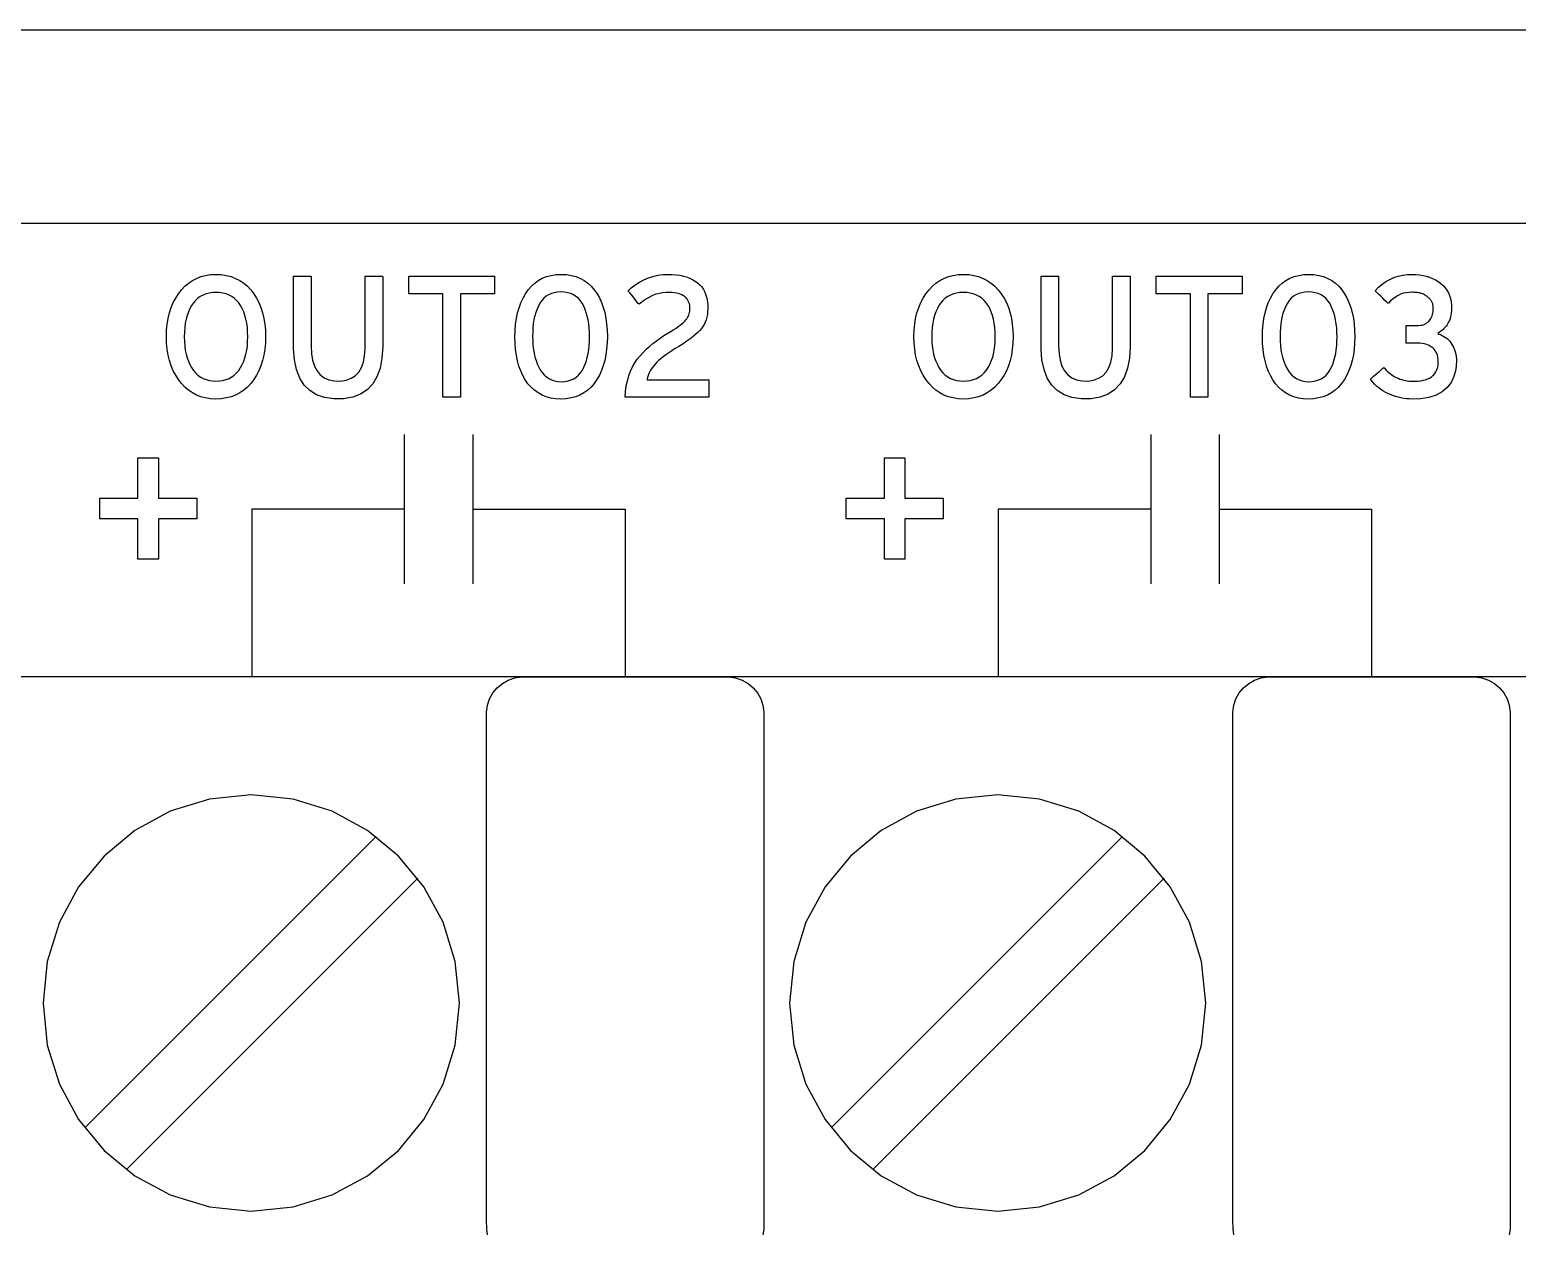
# Model space of a CAD drawing. Extents: x 1 to 47.7, y 0.2 to 33.3.
# Drawn here: x 27.292 to 28.488, y 14.148 to 15.115 of the extents above; entities that cross this region are included whole.
import ezdxf

# ---------------------------------------------------------------- set-up
doc = ezdxf.new("R2010")
doc.units = 0
doc.header["$MEASUREMENT"] = 0
doc.layers.add('4_0_____DWG', color=7, linetype='CONTINUOUS')

msp = doc.modelspace()

# ---------------------------------------------------------------- linework, layer by layer
at = {"layer": '4_0_____DWG'}
for points in [[(27.2506, 15.1152), (27.305, 15.1152), (27.3604, 15.1152), (27.4169, 15.1152), (27.4745, 15.1152), (27.533, 15.1152), (27.5925, 15.1152), (27.6531, 15.1152), (27.7146, 15.1152), (27.777, 15.1152), (27.8405, 15.1152), (27.9048, 15.1152), (27.9701, 15.1152), (28.0364, 15.1152), (28.1035, 15.1152), (28.1715, 15.1152), (28.2404, 15.1152), (28.3101, 15.1152), (28.3807, 15.1152), (28.4522, 15.1152), (28.5245, 15.1152)], [(27.2385, 14.9598), (27.3168, 14.9598), (27.3976, 14.9598), (27.4809, 14.9598), (27.5666, 14.9598), (27.6547, 14.9598), (27.7451, 14.9598), (27.8377, 14.9598), (27.9324, 14.9598), (28.0293, 14.9598), (28.1282, 14.9598), (28.2291, 14.9598), (28.3319, 14.9598), (28.4366, 14.9598), (28.543, 14.9598)], [(27.6385, 14.9029), (27.6385, 14.8199), (27.6244, 14.8199), (27.6244, 14.9029), (27.5969, 14.9029), (27.5969, 14.9171), (27.666, 14.9171), (27.666, 14.9029), (27.6385, 14.9029)], [(28.2394, 14.9029), (28.2394, 14.8199), (28.2253, 14.8199), (28.2253, 14.9029), (28.1978, 14.9029), (28.1978, 14.9171), (28.2669, 14.9171), (28.2669, 14.9029), (28.2394, 14.9029)], [(27.5934, 14.7899), (27.5934, 14.6699)], [(27.6484, 14.7899), (27.6484, 14.6699)], [(28.1934, 14.7899), (28.1934, 14.6699)], [(28.2484, 14.7899), (28.2484, 14.6699)], [(27.3958, 14.7221), (27.3958, 14.6897), (27.3793, 14.6897), (27.3793, 14.7221), (27.3486, 14.7221), (27.3486, 14.7387), (27.3793, 14.7387), (27.3793, 14.7712), (27.3958, 14.7712), (27.3958, 14.7387), (27.4266, 14.7387), (27.4266, 14.7221), (27.3958, 14.7221)], [(27.9958, 14.7221), (27.9958, 14.6897), (27.9793, 14.6897), (27.9793, 14.7221), (27.9486, 14.7221), (27.9486, 14.7387), (27.9793, 14.7387), (27.9793, 14.7712), (27.9958, 14.7712), (27.9958, 14.7387), (28.0266, 14.7387), (28.0266, 14.7221), (27.9958, 14.7221)], [(27.5934, 14.7299), (27.4709, 14.7299), (27.4709, 14.5953)], [(27.6484, 14.7299), (27.7709, 14.7299), (27.7709, 14.5953)], [(28.1934, 14.7299), (28.0709, 14.7299), (28.0709, 14.5953)], [(28.2484, 14.7299), (28.3709, 14.7299), (28.3709, 14.5953)], [(28.6706, 14.5953), (28.3829, 14.5953), (28.2415, 14.5953), (28.1023, 14.5953), (27.9658, 14.5953), (27.8324, 14.5953), (27.7026, 14.5953), (27.5768, 14.5953), (27.4554, 14.5953), (27.339, 14.5953), (27.2278, 14.5953)], [(27.6603, 14.1468), (27.6596, 14.1514), (27.6595, 14.1589), (27.6595, 14.1912), (27.6595, 14.2453), (27.6595, 14.3129), (27.6595, 14.3859), (27.6595, 14.4559), (27.6595, 14.5148), (27.6595, 14.5541), (27.6595, 14.5668), (27.6602, 14.5724), (27.6619, 14.5776), (27.6646, 14.5823), (27.668, 14.5864), (27.6722, 14.5899), (27.6769, 14.5926), (27.6822, 14.5944), (27.6878, 14.5952), (27.6928, 14.5953), (27.707, 14.5953), (27.7293, 14.5953), (27.7565, 14.5953), (27.7854, 14.5953), (27.8126, 14.5953), (27.8349, 14.5953), (27.8491, 14.5953), (27.854, 14.5952), (27.8597, 14.5944), (27.8649, 14.5926), (27.8697, 14.5899), (27.8738, 14.5864), (27.8773, 14.5823), (27.8799, 14.5776), (27.8816, 14.5724), (27.8823, 14.5668), (27.8824, 14.5541), (27.8824, 14.5148), (27.8824, 14.4559), (27.8824, 14.3859), (27.8824, 14.3129), (27.8824, 14.2453), (27.8824, 14.1912), (27.8824, 14.1589), (27.8823, 14.1514), (27.8816, 14.1468)], [(28.2603, 14.1468), (28.2596, 14.1514), (28.2595, 14.1589), (28.2595, 14.1912), (28.2595, 14.2453), (28.2595, 14.3129), (28.2595, 14.3859), (28.2595, 14.4559), (28.2595, 14.5148), (28.2595, 14.5541), (28.2595, 14.5668), (28.2602, 14.5724), (28.2619, 14.5776), (28.2646, 14.5823), (28.268, 14.5864), (28.2722, 14.5899), (28.2769, 14.5926), (28.2822, 14.5944), (28.2878, 14.5952), (28.2928, 14.5953), (28.307, 14.5953), (28.3293, 14.5953), (28.3565, 14.5953), (28.3854, 14.5953), (28.4126, 14.5953), (28.4349, 14.5953), (28.4491, 14.5953), (28.454, 14.5952), (28.4597, 14.5944), (28.4649, 14.5926), (28.4697, 14.5899), (28.4738, 14.5864), (28.4773, 14.5823), (28.4799, 14.5776), (28.4816, 14.5724), (28.4823, 14.5668), (28.4824, 14.5541), (28.4824, 14.5148), (28.4824, 14.4559), (28.4824, 14.3859), (28.4824, 14.3129), (28.4824, 14.2453), (28.4824, 14.1912), (28.4824, 14.1589), (28.4823, 14.1514), (28.4816, 14.1468)], [(27.3366, 14.2327), (27.5708, 14.4669)], [(27.9366, 14.2327), (28.1708, 14.4669)], [(27.37, 14.1992), (27.6042, 14.4335)], [(27.97, 14.1992), (28.2043, 14.4335)]]:
    msp.add_lwpolyline(points, dxfattribs=at)
for points in [[(27.4819, 14.8685), (27.4817, 14.8634), (27.4813, 14.8584), (27.4805, 14.8538), (27.4795, 14.8493), (27.4781, 14.8452), (27.4765, 14.8412), (27.4746, 14.8376), (27.4724, 14.8341), (27.47, 14.8309), (27.4672, 14.8281), (27.4643, 14.8255), (27.4611, 14.8234), (27.4577, 14.8217), (27.4541, 14.8203), (27.4503, 14.8193), (27.4462, 14.8186), (27.4419, 14.8183), (27.4377, 14.8186), (27.4337, 14.8193), (27.4299, 14.8203), (27.4264, 14.8217), (27.423, 14.8234), (27.4199, 14.8255), (27.417, 14.8281), (27.4143, 14.8309), (27.4118, 14.8341), (27.4096, 14.8376), (27.4076, 14.8412), (27.406, 14.8452), (27.4046, 14.8493), (27.4036, 14.8538), (27.4028, 14.8584), (27.4023, 14.8634), (27.4021, 14.8685), (27.4023, 14.8737), (27.4028, 14.8786), (27.4036, 14.8833), (27.4046, 14.8878), (27.406, 14.892), (27.4076, 14.8959), (27.4096, 14.8996), (27.4118, 14.9031), (27.4143, 14.9063), (27.417, 14.9091), (27.4199, 14.9116), (27.423, 14.9137), (27.4264, 14.9154), (27.4299, 14.9168), (27.4337, 14.9178), (27.4377, 14.9184), (27.4419, 14.9186), (27.4462, 14.9184), (27.4503, 14.9178), (27.4541, 14.9168), (27.4577, 14.9154), (27.4611, 14.9137), (27.4643, 14.9116), (27.4672, 14.9091), (27.47, 14.9063), (27.4724, 14.9031), (27.4746, 14.8996), (27.4765, 14.8959), (27.4781, 14.892), (27.4795, 14.8878), (27.4805, 14.8833), (27.4813, 14.8786), (27.4817, 14.8737)], [(27.576, 14.8604), (27.5754, 14.8513), (27.5739, 14.8433), (27.5714, 14.8364), (27.568, 14.8306), (27.5636, 14.8259), (27.5582, 14.8224), (27.5519, 14.8199), (27.5446, 14.8186), (27.5366, 14.8185), (27.5292, 14.8196), (27.5228, 14.8219), (27.5174, 14.8253), (27.5129, 14.8297), (27.5094, 14.8353), (27.5068, 14.8421), (27.5051, 14.8499), (27.5044, 14.8588), (27.5044, 14.8621), (27.5044, 14.8671), (27.5044, 14.8748), (27.5044, 14.884), (27.5044, 14.8938), (27.5044, 14.9031), (27.5044, 14.9107), (27.5044, 14.9157), (27.5044, 14.9171), (27.5052, 14.9171), (27.5067, 14.9171), (27.5088, 14.9171), (27.5112, 14.9171), (27.5136, 14.9171), (27.5158, 14.9171), (27.5175, 14.9171), (27.5184, 14.9171), (27.5185, 14.9163), (27.5185, 14.912), (27.5185, 14.9048), (27.5185, 14.8959), (27.5185, 14.8862), (27.5185, 14.8768), (27.5185, 14.8688), (27.5185, 14.8632), (27.5185, 14.8611), (27.5188, 14.8549), (27.5197, 14.8496), (27.5211, 14.8449), (27.5232, 14.841), (27.5258, 14.8379), (27.529, 14.8355), (27.5328, 14.8339), (27.5372, 14.833), (27.542, 14.8329), (27.5466, 14.8336), (27.5506, 14.8351), (27.5539, 14.8372), (27.5567, 14.8401), (27.5589, 14.8437), (27.5605, 14.848), (27.5615, 14.8531), (27.5618, 14.8589), (27.5618, 14.8615), (27.5618, 14.8666), (27.5618, 14.8743), (27.5618, 14.8837), (27.5618, 14.8936), (27.5618, 14.9029), (27.5618, 14.9106), (27.5618, 14.9157), (27.5619, 14.9171), (27.5626, 14.9171), (27.5641, 14.9171), (27.5663, 14.9171), (27.5687, 14.9171), (27.5711, 14.9171), (27.5733, 14.9171), (27.575, 14.9171), (27.5759, 14.9171), (27.576, 14.9163), (27.576, 14.9119), (27.576, 14.9047), (27.576, 14.8956), (27.576, 14.8858), (27.576, 14.8763), (27.576, 14.8682), (27.576, 14.8625)], [(27.7566, 14.8687), (27.7564, 14.8635), (27.756, 14.8586), (27.7554, 14.8539), (27.7545, 14.8495), (27.7533, 14.8453), (27.7519, 14.8414), (27.7502, 14.8376), (27.7482, 14.8342), (27.746, 14.8309), (27.7435, 14.8281), (27.7408, 14.8255), (27.7378, 14.8234), (27.7346, 14.8217), (27.7312, 14.8203), (27.7275, 14.8193), (27.7235, 14.8186), (27.7193, 14.8183), (27.7151, 14.8186), (27.7112, 14.8192), (27.7075, 14.8202), (27.7041, 14.8216), (27.7009, 14.8234), (27.698, 14.8255), (27.6953, 14.828), (27.6928, 14.8308), (27.6906, 14.834), (27.6887, 14.8374), (27.687, 14.8411), (27.6855, 14.845), (27.6844, 14.8492), (27.6835, 14.8536), (27.6828, 14.8583), (27.6824, 14.8632), (27.6823, 14.8684), (27.6824, 14.8736), (27.6828, 14.8785), (27.6835, 14.8832), (27.6844, 14.8876), (27.6856, 14.8918), (27.687, 14.8958), (27.6888, 14.8995), (27.6907, 14.903), (27.693, 14.9062), (27.6955, 14.9091), (27.6982, 14.9116), (27.7011, 14.9137), (27.7043, 14.9155), (27.7078, 14.9168), (27.7115, 14.9178), (27.7154, 14.9184), (27.7196, 14.9186), (27.7238, 14.9184), (27.7277, 14.9178), (27.7314, 14.9168), (27.7349, 14.9154), (27.7381, 14.9137), (27.741, 14.9116), (27.7437, 14.9091), (27.7461, 14.9063), (27.7483, 14.9031), (27.7503, 14.8997), (27.7519, 14.896), (27.7533, 14.8921), (27.7545, 14.8879), (27.7554, 14.8834), (27.756, 14.8788), (27.7564, 14.8738)], [(27.7708, 14.8199), (27.7712, 14.8246), (27.7718, 14.829), (27.7727, 14.8332), (27.7738, 14.8371), (27.7752, 14.8408), (27.7767, 14.8443), (27.7786, 14.8475), (27.7806, 14.8505), (27.7829, 14.8533), (27.7853, 14.8559), (27.7879, 14.8584), (27.7905, 14.8608), (27.7932, 14.8631), (27.7961, 14.8653), (27.799, 14.8674), (27.8021, 14.8695), (27.8052, 14.8714), (27.808, 14.873), (27.81, 14.8743), (27.8119, 14.8755), (27.8136, 14.8767), (27.8151, 14.8778), (27.8165, 14.8789), (27.8177, 14.88), (27.8188, 14.881), (27.8197, 14.882), (27.8204, 14.8829), (27.821, 14.8839), (27.8215, 14.8849), (27.822, 14.8859), (27.8223, 14.887), (27.8226, 14.888), (27.8228, 14.8891), (27.823, 14.8902), (27.823, 14.8913), (27.823, 14.8926), (27.8228, 14.8938), (27.8226, 14.895), (27.8222, 14.8961), (27.8217, 14.8972), (27.8212, 14.8982), (27.8205, 14.8991), (27.8197, 14.9), (27.8188, 14.9008), (27.8178, 14.9015), (27.8166, 14.9021), (27.8152, 14.9027), (27.8137, 14.9032), (27.8121, 14.9035), (27.8104, 14.9038), (27.8084, 14.904), (27.8064, 14.9041), (27.804, 14.9041), (27.8011, 14.9038), (27.7984, 14.9033), (27.7957, 14.9026), (27.793, 14.9016), (27.7905, 14.9004), (27.788, 14.899), (27.7856, 14.8973), (27.7832, 14.8954), (27.7821, 14.8946), (27.7815, 14.8953), (27.7804, 14.8967), (27.779, 14.8984), (27.7775, 14.9003), (27.776, 14.9021), (27.7747, 14.9037), (27.7737, 14.9049), (27.7733, 14.9055), (27.7757, 14.9077), (27.779, 14.9102), (27.7824, 14.9124), (27.7859, 14.9142), (27.7896, 14.9158), (27.7933, 14.917), (27.7972, 14.9179), (27.8013, 14.9184), (27.8054, 14.9186), (27.8087, 14.9186), (27.8119, 14.9183), (27.8148, 14.9179), (27.8177, 14.9173), (27.8203, 14.9166), (27.8228, 14.9157), (27.8251, 14.9146), (27.8272, 14.9133), (27.8292, 14.9119), (27.831, 14.9103), (27.8325, 14.9085), (27.8339, 14.9065), (27.835, 14.9043), (27.8359, 14.9019), (27.8366, 14.8994), (27.8371, 14.8967), (27.8373, 14.8938), (27.8374, 14.891), (27.8372, 14.8886), (27.837, 14.8864), (27.8365, 14.8842), (27.836, 14.8822), (27.8353, 14.8803), (27.8344, 14.8784), (27.8334, 14.8767), (27.8323, 14.8751), (27.831, 14.8736), (27.8294, 14.872), (27.8278, 14.8705), (27.8259, 14.8689), (27.8239, 14.8673), (27.8217, 14.8657), (27.8193, 14.8641), (27.8168, 14.8624), (27.8141, 14.8607), (27.8112, 14.859), (27.8084, 14.8572), (27.8059, 14.8555), (27.8036, 14.8539), (27.8015, 14.8524), (27.7996, 14.8508), (27.7978, 14.8494), (27.7963, 14.848), (27.795, 14.8466), (27.7939, 14.8452), (27.7928, 14.8438), (27.7919, 14.8424), (27.791, 14.841), (27.7903, 14.8395), (27.7896, 14.8381), (27.7891, 14.8366), (27.7887, 14.835), (27.7887, 14.834), (27.7916, 14.834), (27.7972, 14.834), (27.8046, 14.834), (27.8129, 14.834), (27.8213, 14.834), (27.8289, 14.834), (27.8347, 14.834), (27.838, 14.834), (27.8383, 14.8338), (27.8383, 14.8328), (27.8383, 14.8311), (27.8383, 14.8289), (27.8383, 14.8266), (27.8383, 14.8242), (27.8383, 14.8222), (27.8383, 14.8206), (27.8383, 14.8199), (27.8368, 14.8199), (27.8311, 14.8199), (27.8223, 14.8199), (27.8116, 14.8199), (27.8001, 14.8199), (27.7891, 14.8199), (27.7797, 14.8199), (27.7732, 14.8199)], [(28.0828, 14.8685), (28.0826, 14.8634), (28.0821, 14.8584), (28.0814, 14.8538), (28.0804, 14.8493), (28.079, 14.8452), (28.0774, 14.8412), (28.0755, 14.8376), (28.0733, 14.8341), (28.0708, 14.8309), (28.0681, 14.8281), (28.0652, 14.8255), (28.062, 14.8234), (28.0586, 14.8217), (28.055, 14.8203), (28.0511, 14.8193), (28.0471, 14.8186), (28.0428, 14.8183), (28.0386, 14.8186), (28.0346, 14.8193), (28.0308, 14.8203), (28.0272, 14.8217), (28.0239, 14.8234), (28.0208, 14.8255), (28.0179, 14.8281), (28.0152, 14.8309), (28.0127, 14.8341), (28.0105, 14.8376), (28.0085, 14.8412), (28.0069, 14.8452), (28.0055, 14.8493), (28.0044, 14.8538), (28.0037, 14.8584), (28.0032, 14.8634), (28.003, 14.8685), (28.0032, 14.8737), (28.0037, 14.8786), (28.0044, 14.8833), (28.0055, 14.8878), (28.0069, 14.892), (28.0085, 14.8959), (28.0105, 14.8996), (28.0127, 14.9031), (28.0152, 14.9063), (28.0179, 14.9091), (28.0208, 14.9116), (28.0239, 14.9137), (28.0272, 14.9154), (28.0308, 14.9168), (28.0346, 14.9178), (28.0386, 14.9184), (28.0428, 14.9186), (28.0471, 14.9184), (28.0511, 14.9178), (28.055, 14.9168), (28.0586, 14.9154), (28.062, 14.9137), (28.0652, 14.9116), (28.0681, 14.9091), (28.0708, 14.9063), (28.0733, 14.9031), (28.0755, 14.8996), (28.0774, 14.8959), (28.079, 14.892), (28.0804, 14.8878), (28.0814, 14.8833), (28.0821, 14.8786), (28.0826, 14.8737)], [(28.1768, 14.8604), (28.1763, 14.8513), (28.1748, 14.8433), (28.1723, 14.8364), (28.1688, 14.8306), (28.1644, 14.8259), (28.1591, 14.8224), (28.1528, 14.8199), (28.1455, 14.8186), (28.1375, 14.8185), (28.1301, 14.8196), (28.1237, 14.8219), (28.1183, 14.8253), (28.1138, 14.8297), (28.1103, 14.8353), (28.1077, 14.8421), (28.106, 14.8499), (28.1053, 14.8588), (28.1053, 14.8621), (28.1053, 14.8671), (28.1053, 14.8748), (28.1053, 14.884), (28.1053, 14.8938), (28.1053, 14.9031), (28.1053, 14.9107), (28.1053, 14.9157), (28.1053, 14.9171), (28.106, 14.9171), (28.1076, 14.9171), (28.1097, 14.9171), (28.1121, 14.9171), (28.1145, 14.9171), (28.1167, 14.9171), (28.1184, 14.9171), (28.1193, 14.9171), (28.1194, 14.9163), (28.1194, 14.912), (28.1194, 14.9048), (28.1194, 14.8959), (28.1194, 14.8862), (28.1194, 14.8768), (28.1194, 14.8688), (28.1194, 14.8632), (28.1194, 14.8611), (28.1197, 14.8549), (28.1206, 14.8496), (28.122, 14.8449), (28.1241, 14.841), (28.1267, 14.8379), (28.1299, 14.8355), (28.1337, 14.8339), (28.138, 14.833), (28.1429, 14.8329), (28.1475, 14.8336), (28.1515, 14.8351), (28.1548, 14.8372), (28.1576, 14.8401), (28.1598, 14.8437), (28.1614, 14.848), (28.1623, 14.8531), (28.1627, 14.8589), (28.1627, 14.8615), (28.1627, 14.8666), (28.1627, 14.8743), (28.1627, 14.8837), (28.1627, 14.8936), (28.1627, 14.9029), (28.1627, 14.9106), (28.1627, 14.9157), (28.1628, 14.9171), (28.1635, 14.9171), (28.165, 14.9171), (28.1671, 14.9171), (28.1695, 14.9171), (28.172, 14.9171), (28.1742, 14.9171), (28.1758, 14.9171), (28.1768, 14.9171), (28.1768, 14.9163), (28.1768, 14.9119), (28.1768, 14.9047), (28.1768, 14.8956), (28.1768, 14.8858), (28.1768, 14.8763), (28.1768, 14.8682), (28.1768, 14.8625)], [(28.3574, 14.8687), (28.3573, 14.8635), (28.3569, 14.8586), (28.3563, 14.8539), (28.3554, 14.8495), (28.3542, 14.8453), (28.3528, 14.8414), (28.3511, 14.8376), (28.3491, 14.8342), (28.3469, 14.8309), (28.3444, 14.8281), (28.3417, 14.8255), (28.3387, 14.8234), (28.3355, 14.8217), (28.332, 14.8203), (28.3283, 14.8193), (28.3244, 14.8186), (28.3202, 14.8183), (28.316, 14.8186), (28.3121, 14.8192), (28.3084, 14.8202), (28.305, 14.8216), (28.3018, 14.8234), (28.2989, 14.8255), (28.2962, 14.828), (28.2937, 14.8308), (28.2915, 14.834), (28.2896, 14.8374), (28.2879, 14.8411), (28.2864, 14.845), (28.2853, 14.8492), (28.2843, 14.8536), (28.2837, 14.8583), (28.2833, 14.8632), (28.2832, 14.8684), (28.2833, 14.8736), (28.2837, 14.8785), (28.2844, 14.8832), (28.2853, 14.8876), (28.2865, 14.8918), (28.2879, 14.8958), (28.2896, 14.8995), (28.2916, 14.903), (28.2939, 14.9062), (28.2963, 14.9091), (28.2991, 14.9116), (28.302, 14.9137), (28.3052, 14.9155), (28.3087, 14.9168), (28.3124, 14.9178), (28.3163, 14.9184), (28.3204, 14.9186), (28.3246, 14.9184), (28.3286, 14.9178), (28.3323, 14.9168), (28.3357, 14.9154), (28.3389, 14.9137), (28.3419, 14.9116), (28.3446, 14.9091), (28.347, 14.9063), (28.3492, 14.9031), (28.3511, 14.8997), (28.3528, 14.896), (28.3542, 14.8921), (28.3554, 14.8879), (28.3563, 14.8834), (28.3569, 14.8788), (28.3573, 14.8738)], [(28.4392, 14.8488), (28.4386, 14.8423), (28.4372, 14.8366), (28.4349, 14.8317), (28.4317, 14.8276), (28.4277, 14.8242), (28.4228, 14.8216), (28.417, 14.8198), (28.4103, 14.8187), (28.4036, 14.8184), (28.4013, 14.8185), (28.399, 14.8187), (28.3968, 14.819), (28.3946, 14.8194), (28.3924, 14.8199), (28.3903, 14.8205), (28.3881, 14.8212), (28.386, 14.822), (28.3839, 14.823), (28.3819, 14.824), (28.38, 14.8251), (28.3782, 14.8263), (28.3765, 14.8276), (28.3749, 14.8289), (28.3734, 14.8304), (28.372, 14.8319), (28.3707, 14.8335), (28.3701, 14.8345), (28.3708, 14.8351), (28.372, 14.8362), (28.3736, 14.8376), (28.3754, 14.8392), (28.3772, 14.8407), (28.3788, 14.8421), (28.38, 14.8432), (28.3807, 14.8438), (28.3814, 14.8432), (28.3825, 14.842), (28.3836, 14.8409), (28.3847, 14.8398), (28.3859, 14.8389), (28.3872, 14.838), (28.3884, 14.8371), (28.3897, 14.8364), (28.3911, 14.8357), (28.3924, 14.8351), (28.3938, 14.8345), (28.3952, 14.8341), (28.3966, 14.8337), (28.3981, 14.8333), (28.3995, 14.8331), (28.4009, 14.8329), (28.4023, 14.8328), (28.4037, 14.8327), (28.4061, 14.8328), (28.4084, 14.8329), (28.4105, 14.8332), (28.4125, 14.8335), (28.4144, 14.834), (28.416, 14.8346), (28.4175, 14.8353), (28.4188, 14.8361), (28.42, 14.8371), (28.4209, 14.838), (28.4218, 14.8391), (28.4226, 14.8403), (28.4232, 14.8415), (28.4237, 14.8428), (28.4241, 14.8442), (28.4244, 14.8457), (28.4245, 14.8473), (28.4246, 14.849), (28.4245, 14.8506), (28.4242, 14.8522), (28.4239, 14.8536), (28.4235, 14.855), (28.4229, 14.8562), (28.4222, 14.8573), (28.4214, 14.8584), (28.4205, 14.8593), (28.4195, 14.8601), (28.4184, 14.8608), (28.4172, 14.8615), (28.4159, 14.862), (28.4146, 14.8625), (28.4132, 14.8628), (28.4117, 14.8631), (28.4101, 14.8633), (28.4084, 14.8634), (28.4074, 14.8634), (28.4069, 14.8634), (28.4058, 14.8634), (28.4045, 14.8634), (28.4031, 14.8634), (28.4016, 14.8634), (28.4003, 14.8634), (28.3993, 14.8634), (28.3987, 14.8634), (28.3987, 14.8636), (28.3987, 14.8646), (28.3987, 14.8663), (28.3987, 14.8684), (28.3987, 14.8708), (28.3987, 14.8731), (28.3987, 14.8751), (28.3987, 14.8767), (28.3987, 14.8774), (28.3988, 14.8775), (28.3995, 14.8775), (28.4006, 14.8775), (28.402, 14.8775), (28.4034, 14.8775), (28.4048, 14.8775), (28.4061, 14.8775), (28.407, 14.8775), (28.4073, 14.8775), (28.4086, 14.8775), (28.41, 14.8777), (28.4113, 14.8779), (28.4126, 14.8782), (28.4137, 14.8787), (28.4148, 14.8792), (28.4157, 14.8799), (28.4166, 14.8806), (28.4174, 14.8815), (28.4181, 14.8824), (28.4187, 14.8833), (28.4192, 14.8843), (28.4197, 14.8853), (28.42, 14.8864), (28.4203, 14.8875), (28.4205, 14.8886), (28.4206, 14.8898), (28.4206, 14.8909), (28.4206, 14.8914), (28.4206, 14.8919), (28.4206, 14.8924), (28.4205, 14.8929), (28.4204, 14.8934), (28.4203, 14.8939), (28.4202, 14.8944), (28.4201, 14.895), (28.4199, 14.8955), (28.4197, 14.896), (28.4194, 14.8965), (28.4192, 14.897), (28.4188, 14.8975), (28.4185, 14.898), (28.4181, 14.8985), (28.4177, 14.8989), (28.4173, 14.8994), (28.4168, 14.8998), (28.4163, 14.9003), (28.4158, 14.9007), (28.4153, 14.9012), (28.4147, 14.9015), (28.414, 14.9019), (28.4134, 14.9023), (28.4127, 14.9026), (28.412, 14.9029), (28.4112, 14.9032), (28.4103, 14.9034), (28.4095, 14.9037), (28.4085, 14.9038), (28.4076, 14.904), (28.4065, 14.9041), (28.4055, 14.9042), (28.4044, 14.9043), (28.4032, 14.9043), (28.4011, 14.9042), (28.3988, 14.9039), (28.3965, 14.9034), (28.3943, 14.9026), (28.3922, 14.9016), (28.3901, 14.9004), (28.3882, 14.899), (28.3863, 14.8974), (28.3845, 14.8955), (28.384, 14.8955), (28.3831, 14.8964), (28.3817, 14.8977), (28.3801, 14.8994), (28.3783, 14.9011), (28.3766, 14.9028), (28.3752, 14.9042), (28.3742, 14.9051), (28.3738, 14.9055), (28.3765, 14.9083), (28.3794, 14.9107), (28.3824, 14.9128), (28.3856, 14.9146), (28.3889, 14.9161), (28.3924, 14.9172), (28.396, 14.918), (28.3998, 14.9185), (28.4035, 14.9186), (28.4066, 14.9185), (28.4095, 14.9182), (28.4123, 14.9178), (28.4149, 14.9172), (28.4175, 14.9164), (28.4199, 14.9154), (28.4223, 14.9142), (28.4245, 14.9129), (28.4265, 14.9114), (28.4284, 14.9098), (28.4301, 14.9079), (28.4315, 14.906), (28.4327, 14.9038), (28.4337, 14.9016), (28.4344, 14.8992), (28.4349, 14.8966), (28.4352, 14.8939), (28.4353, 14.8914), (28.4351, 14.8896), (28.435, 14.8878), (28.4347, 14.8861), (28.4344, 14.8846), (28.434, 14.8831), (28.4335, 14.8817), (28.4329, 14.8804), (28.4323, 14.8792), (28.4316, 14.8781), (28.4308, 14.8771), (28.43, 14.8761), (28.4291, 14.8751), (28.4282, 14.8742), (28.4273, 14.8734), (28.4263, 14.8726), (28.4253, 14.8719), (28.4242, 14.8712), (28.4249, 14.8707), (28.4264, 14.8702), (28.4278, 14.8695), (28.4291, 14.8688), (28.4304, 14.868), (28.4316, 14.867), (28.4327, 14.866), (28.4338, 14.8649), (28.4347, 14.8637), (28.4356, 14.8624), (28.4364, 14.861), (28.4371, 14.8595), (28.4377, 14.858), (28.4382, 14.8563), (28.4386, 14.8546), (28.4389, 14.8527), (28.4391, 14.8508)], [(27.4675, 14.8685), (27.4674, 14.8723), (27.4672, 14.876), (27.4667, 14.8794), (27.4661, 14.8826), (27.4653, 14.8857), (27.4643, 14.8885), (27.4631, 14.8911), (27.4618, 14.8936), (27.4603, 14.8958), (27.4586, 14.8977), (27.4567, 14.8994), (27.4547, 14.9008), (27.4525, 14.902), (27.4501, 14.9029), (27.4475, 14.9036), (27.4448, 14.904), (27.4419, 14.9041), (27.4391, 14.904), (27.4365, 14.9036), (27.434, 14.9029), (27.4316, 14.902), (27.4294, 14.9008), (27.4274, 14.8994), (27.4256, 14.8977), (27.4239, 14.8958), (27.4223, 14.8936), (27.421, 14.8911), (27.4198, 14.8885), (27.4188, 14.8857), (27.418, 14.8826), (27.4173, 14.8794), (27.4169, 14.876), (27.4166, 14.8723), (27.4165, 14.8685), (27.4166, 14.8648), (27.4169, 14.8612), (27.4173, 14.8578), (27.418, 14.8546), (27.4188, 14.8516), (27.4198, 14.8488), (27.421, 14.8462), (27.4223, 14.8438), (27.4239, 14.8415), (27.4256, 14.8395), (27.4274, 14.8377), (27.4294, 14.8362), (27.4316, 14.835), (27.434, 14.8341), (27.4365, 14.8334), (27.4391, 14.833), (27.4419, 14.8329), (27.4448, 14.833), (27.4475, 14.8334), (27.4501, 14.8341), (27.4525, 14.835), (27.4547, 14.8362), (27.4567, 14.8377), (27.4586, 14.8395), (27.4603, 14.8415), (27.4618, 14.8438), (27.4631, 14.8462), (27.4643, 14.8488), (27.4653, 14.8516), (27.4661, 14.8546), (27.4667, 14.8578), (27.4672, 14.8612), (27.4674, 14.8648)], [(27.7423, 14.8684), (27.7422, 14.872), (27.742, 14.8755), (27.7417, 14.8788), (27.7411, 14.882), (27.7405, 14.885), (27.7397, 14.8878), (27.7387, 14.8905), (27.7376, 14.8931), (27.7364, 14.8954), (27.7349, 14.8975), (27.7333, 14.8994), (27.7314, 14.9009), (27.7294, 14.9022), (27.7272, 14.9032), (27.7247, 14.9039), (27.7221, 14.9044), (27.7193, 14.9045), (27.7165, 14.9044), (27.7139, 14.9039), (27.7116, 14.9032), (27.7094, 14.9022), (27.7073, 14.901), (27.7055, 14.8994), (27.7039, 14.8976), (27.7024, 14.8956), (27.7012, 14.8932), (27.7001, 14.8907), (27.6991, 14.8881), (27.6983, 14.8852), (27.6976, 14.8823), (27.6971, 14.8791), (27.6968, 14.8758), (27.6966, 14.8723), (27.6965, 14.8687), (27.6966, 14.8651), (27.6968, 14.8616), (27.6972, 14.8583), (27.6978, 14.8552), (27.6984, 14.8522), (27.6993, 14.8494), (27.7003, 14.8467), (27.7014, 14.8442), (27.7027, 14.8418), (27.7042, 14.8397), (27.7058, 14.8378), (27.7076, 14.8362), (27.7096, 14.8349), (27.7118, 14.8338), (27.7142, 14.8331), (27.7168, 14.8326), (27.7196, 14.8324), (27.7224, 14.8326), (27.725, 14.8331), (27.7274, 14.8338), (27.7296, 14.8348), (27.7316, 14.8361), (27.7335, 14.8377), (27.7351, 14.8396), (27.7365, 14.8417), (27.7378, 14.8441), (27.7388, 14.8466), (27.7398, 14.8492), (27.7405, 14.852), (27.7412, 14.855), (27.7417, 14.8581), (27.742, 14.8614), (27.7422, 14.8648)], [(28.0684, 14.8685), (28.0683, 14.8723), (28.068, 14.876), (28.0676, 14.8794), (28.067, 14.8826), (28.0662, 14.8857), (28.0652, 14.8885), (28.064, 14.8911), (28.0627, 14.8936), (28.0612, 14.8958), (28.0595, 14.8977), (28.0576, 14.8994), (28.0556, 14.9008), (28.0534, 14.902), (28.051, 14.9029), (28.0484, 14.9036), (28.0457, 14.904), (28.0428, 14.9041), (28.04, 14.904), (28.0373, 14.9036), (28.0348, 14.9029), (28.0325, 14.902), (28.0303, 14.9008), (28.0283, 14.8994), (28.0264, 14.8977), (28.0248, 14.8958), (28.0232, 14.8936), (28.0219, 14.8911), (28.0207, 14.8885), (28.0197, 14.8857), (28.0189, 14.8826), (28.0182, 14.8794), (28.0178, 14.876), (28.0175, 14.8723), (28.0174, 14.8685), (28.0175, 14.8648), (28.0178, 14.8612), (28.0182, 14.8578), (28.0189, 14.8546), (28.0197, 14.8516), (28.0207, 14.8488), (28.0219, 14.8462), (28.0232, 14.8438), (28.0248, 14.8415), (28.0264, 14.8395), (28.0283, 14.8377), (28.0303, 14.8362), (28.0325, 14.835), (28.0348, 14.8341), (28.0373, 14.8334), (28.04, 14.833), (28.0428, 14.8329), (28.0457, 14.833), (28.0484, 14.8334), (28.051, 14.8341), (28.0534, 14.835), (28.0556, 14.8362), (28.0576, 14.8377), (28.0595, 14.8395), (28.0612, 14.8415), (28.0627, 14.8438), (28.064, 14.8462), (28.0652, 14.8488), (28.0662, 14.8516), (28.067, 14.8546), (28.0676, 14.8578), (28.068, 14.8612), (28.0683, 14.8648)], [(28.3432, 14.8684), (28.3431, 14.872), (28.3429, 14.8755), (28.3425, 14.8788), (28.342, 14.882), (28.3414, 14.885), (28.3406, 14.8878), (28.3396, 14.8905), (28.3385, 14.8931), (28.3373, 14.8954), (28.3358, 14.8975), (28.3342, 14.8994), (28.3323, 14.9009), (28.3303, 14.9022), (28.328, 14.9032), (28.3256, 14.9039), (28.323, 14.9044), (28.3202, 14.9045), (28.3174, 14.9044), (28.3148, 14.9039), (28.3124, 14.9032), (28.3102, 14.9022), (28.3082, 14.901), (28.3064, 14.8994), (28.3048, 14.8976), (28.3033, 14.8956), (28.3021, 14.8932), (28.3009, 14.8907), (28.3, 14.8881), (28.2992, 14.8852), (28.2985, 14.8823), (28.298, 14.8791), (28.2977, 14.8758), (28.2975, 14.8723), (28.2974, 14.8687), (28.2975, 14.8651), (28.2977, 14.8616), (28.2981, 14.8583), (28.2986, 14.8552), (28.2993, 14.8522), (28.3002, 14.8494), (28.3012, 14.8467), (28.3023, 14.8442), (28.3036, 14.8418), (28.305, 14.8397), (28.3067, 14.8378), (28.3085, 14.8362), (28.3105, 14.8349), (28.3127, 14.8338), (28.3151, 14.8331), (28.3177, 14.8326), (28.3204, 14.8324), (28.3232, 14.8326), (28.3259, 14.8331), (28.3283, 14.8338), (28.3305, 14.8348), (28.3325, 14.8361), (28.3344, 14.8377), (28.336, 14.8396), (28.3374, 14.8417), (28.3387, 14.8441), (28.3397, 14.8466), (28.3406, 14.8492), (28.3414, 14.852), (28.3421, 14.855), (28.3426, 14.8581), (28.3429, 14.8614), (28.3431, 14.8648)], [(27.303, 14.3329), (27.3064, 14.2992), (27.3161, 14.2678), (27.3316, 14.2395), (27.352, 14.2147), (27.3768, 14.1943), (27.4052, 14.1789), (27.4367, 14.1692), (27.4704, 14.1658), (27.5041, 14.1692), (27.5355, 14.1789), (27.5639, 14.1943), (27.5887, 14.2147), (27.6091, 14.2395), (27.6245, 14.2678), (27.6343, 14.2992), (27.6377, 14.3329), (27.6343, 14.3666), (27.6245, 14.398), (27.6091, 14.4264), (27.5887, 14.4512), (27.5639, 14.4717), (27.5355, 14.4872), (27.5041, 14.4969), (27.4704, 14.5003), (27.4367, 14.4969), (27.4052, 14.4872), (27.3768, 14.4717), (27.352, 14.4512), (27.3316, 14.4264), (27.3161, 14.398), (27.3064, 14.3666)], [(27.903, 14.3329), (27.9064, 14.2992), (27.9161, 14.2678), (27.9316, 14.2395), (27.952, 14.2147), (27.9768, 14.1943), (28.0052, 14.1789), (28.0367, 14.1692), (28.0704, 14.1658), (28.1041, 14.1692), (28.1355, 14.1789), (28.1639, 14.1943), (28.1887, 14.2147), (28.2091, 14.2395), (28.2245, 14.2678), (28.2343, 14.2992), (28.2377, 14.3329), (28.2343, 14.3666), (28.2245, 14.398), (28.2091, 14.4264), (28.1887, 14.4512), (28.1639, 14.4717), (28.1355, 14.4872), (28.1041, 14.4969), (28.0704, 14.5003), (28.0367, 14.4969), (28.0052, 14.4872), (27.9768, 14.4717), (27.952, 14.4512), (27.9316, 14.4264), (27.9161, 14.398), (27.9064, 14.3666)]]:
    msp.add_lwpolyline(points, close=True, dxfattribs=at)

doc.saveas('drawing.dxf')
